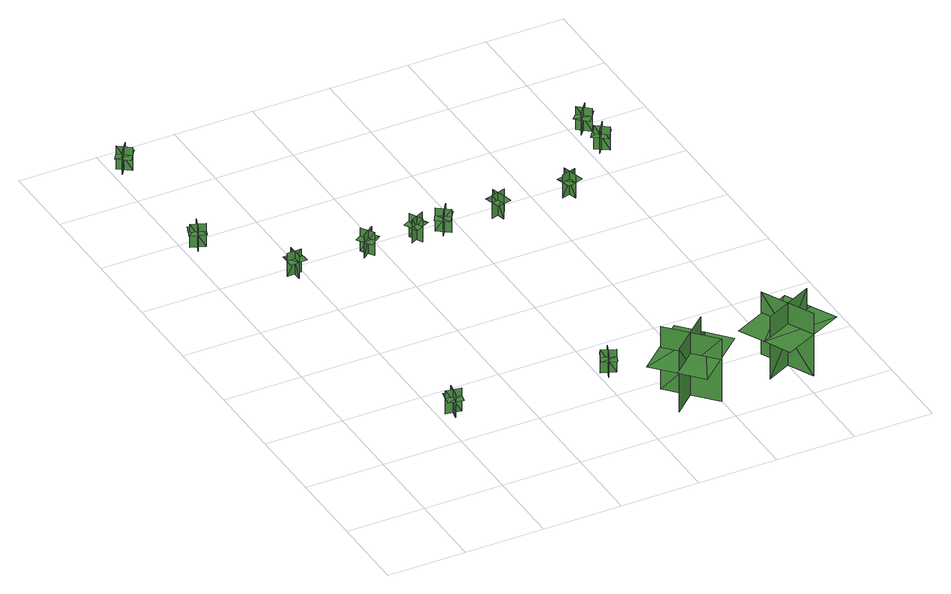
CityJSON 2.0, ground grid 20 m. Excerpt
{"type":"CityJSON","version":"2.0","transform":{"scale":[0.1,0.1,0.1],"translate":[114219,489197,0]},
"CityObjects":{
"tree1":{"type":"SolitaryVegetationObject","geometry":[{"type":"MultiSurface","lod":"1","boundaries":[[[0,1,2]],[[0,2,3]],[[4,5,6]],[[4,6,7]],[[8,9,10]],[[8,10,11]],[[8,12,13]],[[8,13,9]]]}]},
"tree2":{"type":"SolitaryVegetationObject","geometry":[{"type":"MultiSurface","lod":"1","boundaries":[[[14,15,16]],[[14,16,17]],[[18,19,20]],[[18,20,21]],[[22,23,24]],[[22,24,25]],[[22,26,27]],[[22,27,23]]]}]},
"tree3":{"type":"SolitaryVegetationObject","geometry":[{"type":"MultiSurface","lod":"1","boundaries":[[[28,29,30]],[[28,30,31]],[[32,33,34]],[[32,34,35]],[[36,37,38]],[[36,38,39]],[[36,40,41]],[[36,41,37]]]}]},
"tree4":{"type":"SolitaryVegetationObject","geometry":[{"type":"MultiSurface","lod":"1","boundaries":[[[42,43,44]],[[42,44,45]],[[46,47,48]],[[46,48,49]],[[50,51,52]],[[50,52,53]],[[50,54,55]],[[50,55,51]]]}]},
"tree5":{"type":"SolitaryVegetationObject","geometry":[{"type":"MultiSurface","lod":"1","boundaries":[[[56,57,58]],[[56,58,59]],[[60,61,62]],[[60,62,63]],[[64,65,66]],[[64,66,67]],[[64,68,69]],[[64,69,65]]]}]},
"tree6":{"type":"SolitaryVegetationObject","geometry":[{"type":"MultiSurface","lod":"1","boundaries":[[[70,71,72]],[[70,72,73]],[[74,75,76]],[[74,76,77]],[[78,79,80]],[[78,80,81]],[[78,82,83]],[[78,83,79]]]}]},
"tree7":{"type":"SolitaryVegetationObject","geometry":[{"type":"MultiSurface","lod":"1","boundaries":[[[84,85,86]],[[84,86,87]],[[88,89,90]],[[88,90,91]],[[92,93,94]],[[92,94,95]],[[92,96,97]],[[92,97,93]]]}]},
"tree8":{"type":"SolitaryVegetationObject","geometry":[{"type":"MultiSurface","lod":"1","boundaries":[[[98,99,100]],[[98,100,101]],[[102,103,104]],[[102,104,105]],[[106,107,108]],[[106,108,109]],[[106,109,110]],[[106,110,111]]]}]},
"tree9":{"type":"SolitaryVegetationObject","geometry":[{"type":"MultiSurface","lod":"1","boundaries":[[[112,113,114]],[[112,114,115]],[[116,117,118]],[[116,118,119]],[[120,121,122]],[[120,122,123]],[[120,124,125]],[[120,125,121]]]}]},
"tree10":{"type":"SolitaryVegetationObject","geometry":[{"type":"MultiSurface","lod":"1","boundaries":[[[126,127,128]],[[126,128,129]],[[130,131,132]],[[130,132,133]],[[134,135,136]],[[134,136,137]],[[134,138,139]],[[134,139,135]]]}]},
"tree11":{"type":"SolitaryVegetationObject","geometry":[{"type":"MultiSurface","lod":"1","boundaries":[[[140,141,142]],[[140,142,143]],[[144,145,146]],[[144,146,147]],[[148,149,150]],[[148,150,151]],[[148,151,152]],[[148,152,153]]]}]},
"tree12":{"type":"SolitaryVegetationObject","geometry":[{"type":"MultiSurface","lod":"1","boundaries":[[[154,155,156]],[[154,156,157]],[[158,159,160]],[[158,160,161]],[[162,163,164]],[[162,164,165]],[[162,166,167]],[[162,167,163]]]}]},
"tree13":{"type":"SolitaryVegetationObject","geometry":[{"type":"MultiSurface","lod":"1","boundaries":[[[168,169,170]],[[168,170,171]],[[172,173,174]],[[172,174,175]],[[176,177,178]],[[176,178,179]],[[176,180,181]],[[176,181,177]]]}]},
"tree14":{"type":"SolitaryVegetationObject","geometry":[{"type":"MultiSurface","lod":"1","boundaries":[[[182,183,184]],[[182,184,185]],[[186,187,188]],[[186,188,189]],[[190,191,192]],[[190,192,193]],[[190,194,195]],[[190,195,191]]]}]}
},
"vertices":[
[232,288,11],[239,325,11],[239,325,74],[232,288,74],[256,304,11],[218,312,11],[218,312,74],[256,304,74],[256,304,54],[218,312,54],[215,291,54],[252,284,54],[260,325,54],[222,332,54],
[52,1163,11],[17,1176,11],[17,1176,74],[52,1163,74],[40,1189,11],[27,1154,11],[27,1154,74],[40,1189,74],[40,1189,54],[27,1154,54],[46,1146,54],[59,1182,54],[21,1197,54],[7,1161,54],
[157,967,13],[194,969,13],[194,969,76],[157,967,76],[178,948,13],[176,986,13],[176,986,76],[178,948,76],[178,948,56],[176,986,56],[156,985,56],[157,947,56],[199,949,56],[197,987,56],
[20,1512,8],[43,1542,8],[43,1542,71],[20,1512,71],[49,1516,8],[19,1539,8],[19,1539,71],[49,1516,71],[49,1516,50],[19,1539,50],[6,1522,50],[36,1499,50],[62,1532,50],[31,1555,50],
[354,985,10],[375,953,10],[375,953,73],[354,985,73],[349,956,10],[380,978,10],[380,978,73],[349,956,73],[349,956,52],[380,978,52],[368,995,52],[337,973,52],[361,939,52],[392,961,52],
[615,269,10],[630,304,10],[630,304,73],[615,269,73],[642,280,10],[607,295,10],[607,295,73],[642,280,73],[642,280,53],[607,295,53],[599,276,53],[634,261,53],[651,299,53],[616,314,53],
[508,976,10],[474,959,10],[474,959,73],[508,976,73],[480,985,10],[497,951,10],[497,951,73],[480,985,73],[480,985,52],[497,951,52],[516,960,52],[499,994,52],[462,976,52],[478,942,52],
[699,174,10],[699,174,181],[798,65,181],[798,65,10],[798,167,10],[798,167,181],[693,72,181],[693,72,10],[815,181,125],[766,236,125],[634,118,125],[683,64,125],[732,9,125],[864,127,125],
[573,984,8],[550,953,8],[550,953,71],[573,984,71],[544,980,8],[575,957,8],[575,957,71],[544,980,71],[544,980,51],[575,957,51],[587,973,51],[557,996,51],[532,963,51],[562,940,51],
[703,948,9],[694,984,9],[694,984,72],[703,948,72],[718,973,9],[681,963,9],[681,963,72],[718,973,72],[718,973,52],[681,963,52],[687,943,52],[723,952,52],[713,993,52],[676,983,52],
[1030,57,11],[1030,57,182],[966,190,182],[966,190,11],[937,92,11],[937,92,182],[1064,154,182],[1064,154,11],[917,82,126],[949,16,126],[1108,93,126],[1076,159,126],[1044,225,126],[885,148,126],
[862,961,9],[898,972,9],[898,972,72],[862,961,72],[888,947,9],[877,984,9],[877,984,72],[888,947,72],[888,947,51],[877,984,51],[857,978,51],[868,942,51],[907,953,51],[897,990,51],
[1046,1080,10],[1015,1102,10],[1015,1102,74],[1046,1080,74],[1041,1108,10],[1019,1078,10],[1019,1078,74],[1041,1108,74],[1041,1108,53],[1019,1078,53],[1035,1065,53],[1058,1096,53],[1024,1120,53],[1002,1090,53],
[1016,1164,10],[1041,1193,10],[1041,1193,73],[1016,1164,73],[1045,1166,10],[1016,1191,10],[1016,1191,73],[1045,1166,73],[1045,1166,52],[1016,1191,52],[1002,1175,52],[1031,1150,52],[1058,1182,52],[1030,1207,52]
]}
